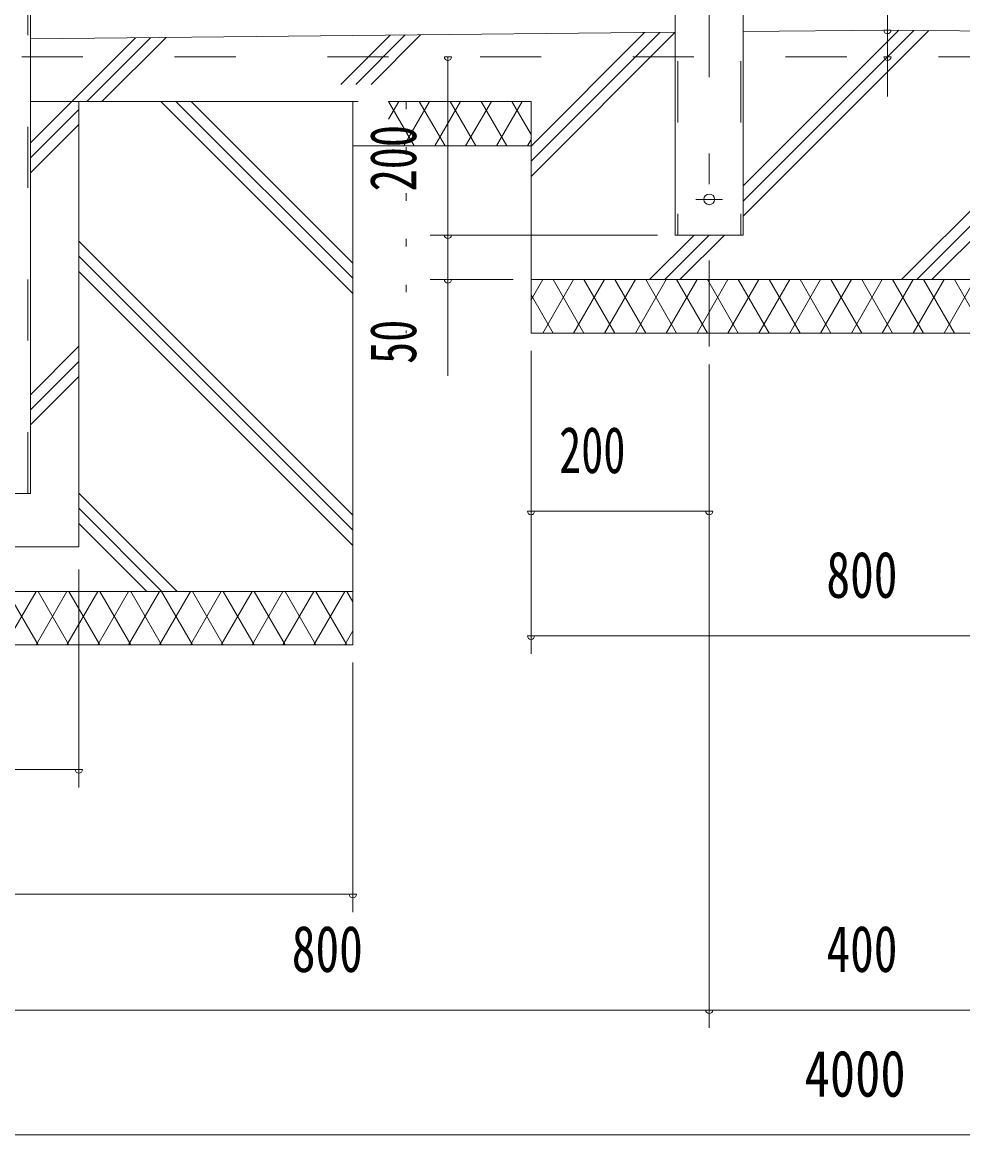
# Model space of a CAD drawing. Units: millimetres, scale not verified. Extents: x -37128 to 37128, y -29862 to 29862.
# Drawn here: x 23554 to 27249, y 11760 to 16131 of the extents above; entities that cross this region are included whole.
import ezdxf
from ezdxf.enums import TextEntityAlignment as Align

# ---------------------------------------------------------------- set-up
doc = ezdxf.new("R2010")
doc.units = ezdxf.units.MM
doc.header["$LTSCALE"] = 60
for name, pattern in [('USER2', [10, 4, -6]), ('USER3', [24, 12, -5, 2, -5]), ('USER4', [3, 0.5, -2.5])]:
    doc.linetypes.add(name, pattern=pattern)
for name, color, linetype, lineweight in [('0-6_2-0BOLD', 7, 'Continuous', 18), ('0-7_2-1HIDDEN', 3, 'USER2', 18), ('0-8_2-2CENTER', 3, 'USER3', 18), ('0-A_2-5DIM', 3, 'Continuous', 18), ('0-B_2-6HATCH', 2, 'Continuous', 18), ('0-D_F-E_J_ADD', 3, 'USER4', 18)]:
    doc.layers.add(name, color=color, linetype=linetype, lineweight=lineweight)
doc.styles.add('ＭＳ ゴシック', font='')
doc.styles.get('ＭＳ ゴシック').set_extended_font_data('MS Gothic')

msp = doc.modelspace()

# ---------------------------------------------------------------- linework, layer by layer
at = {"layer": '0-6_2-0BOLD'}
for p, q in [((23586.48, 14280.22), (23586.48, 21245.22)), ((26119.43, 16577.92), (26119.43, 15295.22)), ((26386.48, 16577.92), (26386.48, 15295.22)), ((26119.43, 16091.88), (23586.47, 16066.55)), ((23586.48, 15820.22), (24873.39, 15820.22)), ((23776.7, 14070.22), (23776.7, 15820.22)), ((25552.95, 15645.22), (24852.95, 15645.22)), ((26386.48, 15295.22), (26119.43, 15295.22)), ((25552.95, 15120.22), (26952.95, 15120.22)), ((26952.96, 15120.22), (28352.96, 15120.22)), ((23319.42, 14280.22), (23586.47, 14280.22)), ((24852.95, 13895.22), (22052.95, 13895.22))]:
    msp.add_line(p, q, dxfattribs=at)
for points in [[(27519.42, 16094.55), (26952.95, 16100.22), (26386.48, 16094.55)], [(24852.95, 15820.22), (24852.95, 13685.22), (22052.95, 13685.22), (22052.95, 15820.22)], [(23129.2, 15820.22), (23129.2, 14070.22), (23776.7, 14070.22)], [(26952.95, 14910.22), (25552.95, 14910.22), (25552.95, 15820.22), (24993.04, 15820.22)], [(28352.96, 15820.22), (28352.96, 14910.22), (26952.96, 14910.22)]]:
    msp.add_lwpolyline(points, dxfattribs=at)
msp.add_circle((26252.95, 15435.22), 21, dxfattribs=at)
at = {"layer": '0-7_2-1HIDDEN'}
for p, q in [((23576.68, 14280.22), (23576.68, 21245.22)), ((26129.23, 16577.92), (26129.23, 15295.22)), ((26376.68, 16577.92), (26376.68, 15295.22)), ((19952.95, 15995.22), (33952.95, 15995.22))]:
    msp.add_line(p, q, dxfattribs=at)
at = {"layer": '0-8_2-2CENTER'}
for p, q in [((26252.95, 22395.03), (26252.95, 14856.84)), ((26200.45, 15435.22), (26305.45, 15435.22))]:
    msp.add_line(p, q, dxfattribs=at)
at = {"layer": '0-A_2-5DIM'}
for p, q in [((26952.95, 16100.22), (26952.95, 16484.38)), ((26966.95, 16100.22), (26938.95, 16100.22)), ((26952.95, 15995.22), (26952.95, 16100.22)), ((25240.47, 15995.22), (25212.47, 15995.22)), ((25226.47, 15995.22), (25226.47, 15295.22)), ((26966.95, 15995.22), (26938.95, 15995.22)), ((26952.95, 15995.22), (26952.95, 15839.51)), ((26049.43, 15295.22), (25156.47, 15295.22)), ((25240.47, 15295.22), (25212.47, 15295.22)), ((25226.47, 15295.22), (25226.47, 15120.22)), ((25156.47, 15120.22), (25482.95, 15120.22)), ((25240.47, 15120.22), (25212.47, 15120.22)), ((25226.47, 14742.22), (25226.47, 15120.22)), ((25552.95, 14840.22), (25552.95, 13650.22)), ((26252.95, 14786.84), (26252.95, 12180.22)), ((25566.95, 14210.22), (25538.95, 14210.22)), ((25552.95, 14210.22), (26252.95, 14210.22)), ((26266.95, 14210.22), (26238.95, 14210.22)), ((23776.7, 13125.22), (23776.7, 13981.69)), ((25566.95, 13720.22), (25538.95, 13720.22)), ((25552.95, 13720.22), (28352.96, 13720.22)), ((24852.95, 12635.22), (24852.95, 13615.23)), ((23129.2, 13195.22), (23776.7, 13195.22)), ((23790.7, 13195.22), (23762.7, 13195.22)), ((22052.95, 12705.22), (24852.95, 12705.22)), ((24866.95, 12705.22), (24838.95, 12705.22)), ((23452.95, 12250.22), (26252.95, 12250.22)), ((26266.95, 12250.22), (26238.95, 12250.22)), ((26252.95, 12250.22), (27652.94, 12250.22)), ((19952.95, 11760.22), (33952.95, 11760.22))]:
    msp.add_line(p, q, dxfattribs=at)
for centre in [(26952.95, 16100.22), (25226.47, 15995.22), (26952.95, 15995.22), (25226.47, 15295.22), (25226.47, 15120.22), (25552.95, 14210.22), (26252.95, 14210.22), (25552.95, 13720.22), (23776.7, 13195.22), (24852.95, 12705.22), (26252.95, 12250.22)]:
    msp.add_arc(centre, 14, 180, 0, dxfattribs=at)
at = {"layer": '0-B_2-6HATCH'}
for p, q in [((25552.95, 15525.77), (26119.06, 16091.88)), ((26059.06, 16091.28), (25552.95, 15585.17)), ((25552.95, 15644.56), (25999.07, 16090.68)), ((26386.48, 15488.14), (26998.1, 16099.76)), ((27056.91, 16099.18), (26386.48, 15428.74)), ((26386.48, 15369.34), (27115.72, 16098.59)), ((23586.48, 15657.98), (23999.18, 16070.68)), ((24059.17, 16071.28), (23808.11, 15820.22)), ((23867.51, 15820.22), (24119.17, 16071.88)), ((24805.63, 15887.18), (24999.12, 16080.68)), ((25059.12, 16081.28), (24865.02, 15887.18)), ((24924.42, 15887.18), (25119.12, 16081.88)), ((23586.47, 15598.58), (23776.7, 15788.81)), ((24098.71, 15820.22), (24852.95, 15065.98)), ((24158.11, 15820.22), (24852.95, 15125.37)), ((24217.51, 15820.22), (24852.95, 15184.77)), ((24993.04, 15750.55), (25033.26, 15820.22)), ((24993.04, 15819.89), (25093.88, 15645.22)), ((25053.47, 15645.22), (25154.5, 15820.22)), ((25114.09, 15820.22), (25215.13, 15645.22)), ((25174.71, 15645.22), (25275.75, 15820.22)), ((25235.34, 15820.22), (25336.37, 15645.22)), ((25295.95, 15645.22), (25396.99, 15820.22)), ((25356.58, 15820.22), (25457.61, 15645.22)), ((25417.2, 15645.22), (25518.24, 15820.22)), ((25477.82, 15820.22), (25552.95, 15690.09)), ((23586.47, 15539.18), (23776.7, 15729.42)), ((25552.95, 15670.35), (25538.44, 15645.22)), ((27008.51, 15120.22), (27519.42, 15631.13)), ((27519.42, 15571.73), (27067.9, 15120.22)), ((27519.42, 15512.33), (27127.3, 15120.22)), ((23776.7, 15271.07), (24852.95, 14194.82)), ((26193.56, 15295.22), (26018.56, 15120.22)), ((26252.95, 15295.22), (26077.95, 15120.22)), ((26137.35, 15120.22), (26312.35, 15295.22)), ((23776.7, 15211.67), (24852.95, 14135.43)), ((23776.7, 15152.28), (24852.95, 14076.03)), ((25599.07, 15120.22), (25552.95, 15040.34)), ((25599.07, 14910.22), (25720.31, 15120.22)), ((25760.73, 14910.22), (25639.48, 15120.22)), ((25841.55, 15120.22), (25720.31, 14910.22)), ((25760.73, 15120.22), (25881.97, 14910.22)), ((25841.56, 14910.22), (25962.8, 15120.22)), ((26003.21, 14910.22), (25881.97, 15120.22)), ((26084.04, 15120.22), (25962.8, 14910.22)), ((26003.21, 15120.22), (26124.46, 14910.22)), ((26084.04, 14910.22), (26205.29, 15120.22)), ((26245.7, 14910.22), (26124.46, 15120.22)), ((26326.53, 15120.22), (26205.29, 14910.22)), ((26245.7, 15120.22), (26366.94, 14910.22)), ((26326.53, 14910.22), (26447.77, 15120.22)), ((26488.19, 14910.22), (26366.94, 15120.22)), ((26569.02, 15120.22), (26447.77, 14910.22)), ((26488.19, 15120.22), (26609.43, 14910.22)), ((26569.02, 14910.22), (26690.26, 15120.22)), ((26730.67, 14910.22), (26609.43, 15120.22)), ((26811.5, 15120.22), (26690.26, 14910.22)), ((26730.67, 15120.22), (26851.92, 14910.22)), ((26811.5, 14910.22), (26932.75, 15120.22)), ((26973.16, 14910.22), (26851.92, 15120.22)), ((27053.99, 15120.22), (26932.75, 14910.22)), ((27094.4, 14910.22), (26973.16, 15120.22)), ((27175.23, 15120.22), (27053.99, 14910.22)), ((27094.41, 15120.22), (27215.65, 14910.22)), ((27175.24, 14910.22), (27296.48, 15120.22)), ((27336.89, 14910.22), (27215.65, 15120.22)), ((25552.95, 15060.09), (25639.48, 14910.22)), ((23586.47, 14668.02), (23776.7, 14858.26)), ((23586.47, 14608.63), (23776.7, 14798.86)), ((23586.47, 14549.23), (23776.7, 14739.47)), ((23776.7, 14281.12), (24162.61, 13895.22)), ((23776.7, 14221.72), (24103.21, 13895.22)), ((23776.7, 14162.33), (24043.81, 13895.22)), ((23487.34, 13685.22), (23608.58, 13895.22)), ((23495.54, 13895.22), (23616.78, 13685.22)), ((23608.58, 13685.22), (23729.83, 13895.22)), ((23616.78, 13895.22), (23738.02, 13685.22)), ((23729.83, 13685.22), (23851.07, 13895.22)), ((23738.02, 13895.22), (23859.27, 13685.22)), ((23851.07, 13685.22), (23972.31, 13895.22)), ((23859.27, 13895.22), (23980.51, 13685.22)), ((23972.32, 13685.22), (24093.56, 13895.22)), ((23980.51, 13895.22), (24101.75, 13685.22)), ((24093.56, 13685.22), (24214.8, 13895.22)), ((24101.75, 13895.22), (24223, 13685.22)), ((24214.8, 13685.22), (24336.04, 13895.22)), ((24223, 13895.22), (24344.24, 13685.22)), ((24336.05, 13685.22), (24457.29, 13895.22)), ((24344.24, 13895.22), (24465.48, 13685.22)), ((24457.29, 13685.22), (24578.53, 13895.22)), ((24465.49, 13895.22), (24586.73, 13685.22)), ((24578.53, 13685.22), (24699.78, 13895.22)), ((24586.73, 13895.22), (24707.97, 13685.22)), ((24699.78, 13685.22), (24821.02, 13895.22)), ((24707.97, 13895.22), (24829.22, 13685.22)), ((24829.22, 13895.22), (24852.95, 13854.11)), ((24821.02, 13685.22), (24852.95, 13740.53))]:
    msp.add_line(p, q, dxfattribs=at)
at = {"layer": '0-D_F-E_J_ADD'}
msp.add_line((25062.95, 15820.22), (25062.95, 14910.22), dxfattribs=at)

# ---------------------------------------------------------------- texts
at = {"layer": '0-A_2-5DIM', "color": 7, "style": 'ＭＳ ゴシック', "width": 0.7}
for s, p in [('200', (25156.47, 15467.05)), ('50', (25156.47, 14788.81))]:
    msp.add_text(s, height=182.3, rotation=90, dxfattribs=at).set_placement(p, align=Align.BOTTOM_LEFT)
at = {"layer": '0-A_2-5DIM', "color": 7, "style": 'ＭＳ ゴシック'}
for s, width, p in [('200', 0.7, (25663.2, 14305.09)), ('800', 0.75, (26713.21, 13815.09)), ('800', 0.75, (24613.2, 12345.09)), ('400', 0.75, (26713.2, 12345.09)), ('4000', 0.8, (26627.45, 11855.09))]:
    msp.add_text(s, height=182.3, dxfattribs=dict(at, width=width)).set_placement(p, align=Align.BOTTOM_LEFT)

doc.saveas('drawing.dxf')
